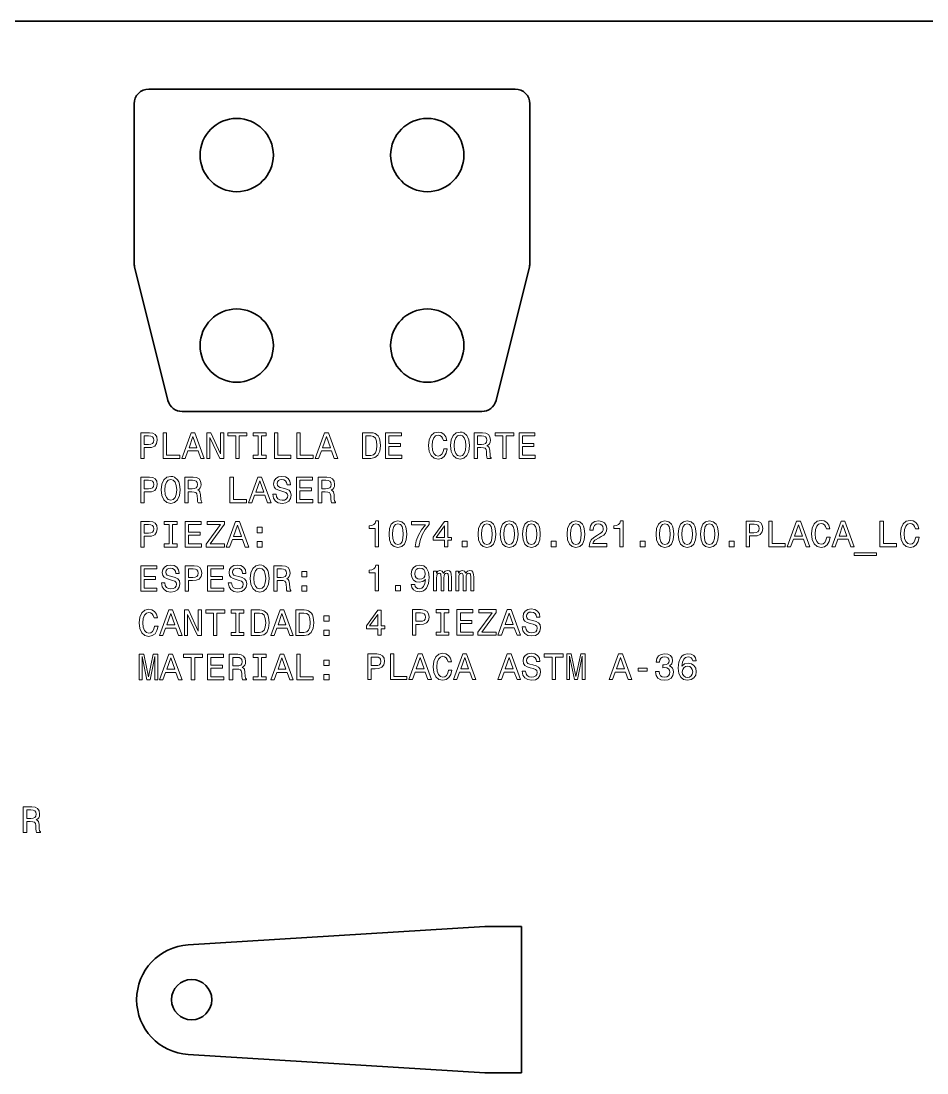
# Model space of a CAD drawing. Extents: x 15 to 1174, y 15 to 826.
# Drawn here: x 453.1 to 576.7, y 682.3 to 825.8 of the extents above; entities that cross this region are included whole.
import ezdxf

# ---------------------------------------------------------------- set-up
doc = ezdxf.new("R2010")
doc.units = 0

msp = doc.modelspace()

# ---------------------------------------------------------------- linework, layer by layer
at = {"color": 7, "lineweight": 35}
for p, q in [((1173.969971, 825.840027), (15, 825.840027)), ((520.557007, 816.5448), (470.557037, 816.5448)), ((468.557037, 814.5448), (468.557037, 792.791016)), ((522.557007, 792.791016), (522.557007, 814.5448)), ((468.61676, 792.305969), (473.178314, 774.059753)), ((522.497314, 792.305969), (517.935791, 774.059753)), ((475.118591, 772.5448), (515.995483, 772.5448)), ((516.402832, 702.266235), (475.937683, 699.75177)), ((521.402832, 702.266235), (516.402832, 702.266235)), ((521.402832, 702.266235), (521.402832, 682.266235)), ((516.402832, 682.266235), (475.937683, 684.780701)), ((521.402832, 682.266235), (516.402832, 682.266235))]:
    msp.add_line(p, q, dxfattribs=at)
at = {"color": 7, "lineweight": 13}
for points in [[(469.453888, 766.143372), (469.917877, 766.143372), (469.917877, 767.621033), (470.432281, 767.621033), (470.951721, 767.64624), (471.365265, 767.822754), (471.632568, 768.16571), (471.723328, 768.634705), (471.65274, 769.06842), (471.451019, 769.386169), (471.118164, 769.57782), (470.664276, 769.643372), (469.453888, 769.643372)], [(472.530273, 766.143372), (474.779541, 766.143372), (474.779541, 766.567017), (472.994232, 766.567017), (472.994232, 769.643372), (472.530273, 769.643372)], [(475.056915, 766.143372), (475.520905, 766.143372), (475.889038, 767.17218), (477.286011, 767.17218), (477.654175, 766.143372), (478.128235, 766.143372), (476.84726, 769.648438), (476.332855, 769.648438)], [(478.476227, 766.143372), (478.894806, 766.143372), (478.894806, 769.012939), (480.236298, 766.143372), (480.77594, 766.143372), (480.77594, 769.643372), (480.352295, 769.643372), (480.352295, 766.773804), (479.02594, 769.643372), (478.476227, 769.643372)], [(482.430115, 766.143372), (482.894104, 766.143372), (482.894104, 769.219727), (483.953186, 769.219727), (483.953186, 769.643372), (481.365997, 769.643372), (481.365997, 769.219727), (482.430115, 769.219727)], [(485.466125, 766.567017), (484.820618, 766.567017), (484.820618, 766.143372), (486.575653, 766.143372), (486.575653, 766.567017), (485.930115, 766.567017), (485.930115, 769.219727), (486.575653, 769.219727), (486.575653, 769.643372), (484.820618, 769.643372), (484.820618, 769.219727), (485.466125, 769.219727)], [(487.710388, 766.143372), (489.959656, 766.143372), (489.959656, 766.567017), (488.174347, 766.567017), (488.174347, 769.643372), (487.710388, 769.643372)], [(490.746399, 766.143372), (492.995667, 766.143372), (492.995667, 766.567017), (491.210388, 766.567017), (491.210388, 769.643372), (490.746399, 769.643372)], [(493.273071, 766.143372), (493.73703, 766.143372), (494.105194, 767.17218), (495.502167, 767.17218), (495.870331, 766.143372), (496.344391, 766.143372), (495.063416, 769.648438), (494.548981, 769.648438)], [(500.873199, 769.643372), (499.708221, 769.643372), (499.708221, 766.143372), (500.873199, 766.143372), (501.422913, 766.254333), (501.831421, 766.592224), (502.083557, 767.141907), (502.174347, 767.893372), (502.093658, 768.659912), (501.992798, 768.962524), (501.851593, 769.20459), (501.443085, 769.53241), (501.175781, 769.613098)], [(502.855194, 766.143372), (505.074219, 766.143372), (505.074219, 766.567017), (503.319153, 766.567017), (503.319153, 767.752136), (504.882568, 767.752136), (504.882568, 768.170776), (503.319153, 768.170776), (503.319153, 769.219727), (505.033875, 769.219727), (505.033875, 769.643372), (502.855194, 769.643372)], [(510.803314, 767.444519), (510.702454, 767.020874), (510.536011, 766.718323), (510.304016, 766.531677), (510.031708, 766.471191), (509.703888, 766.561951), (509.446686, 766.83429), (509.275208, 767.278076), (509.219727, 767.893372), (509.275208, 768.503601), (509.44165, 768.952454), (509.698853, 769.224792), (510.031708, 769.320618), (510.273773, 769.270203), (510.48053, 769.128967), (510.641937, 768.902039), (510.752869, 768.589355), (511.231995, 768.589355), (511.080688, 769.06842), (510.818451, 769.43158), (510.460388, 769.658508), (510.031708, 769.739197), (509.497131, 769.613098), (509.088623, 769.260071), (508.826355, 768.680115), (508.735596, 767.893372), (508.826355, 767.106628), (509.088623, 766.526672), (509.497131, 766.168579), (510.031708, 766.047546), (510.500732, 766.143372), (510.878967, 766.410645), (511.14624, 766.849426), (511.287476, 767.444519)], [(511.726227, 767.893372), (511.816986, 767.106628), (512.079224, 766.526672), (512.487732, 766.168579), (513.022339, 766.047546), (513.55188, 766.168579), (513.965393, 766.526672), (514.222595, 767.106628), (514.31842, 767.893372), (514.222595, 768.675049), (514.111694, 768.992798), (513.965393, 769.255066), (513.55188, 769.613098), (513.299683, 769.703918), (513.022339, 769.739197), (512.482727, 769.613098), (512.074219, 769.260071), (511.816986, 768.680115)], [(514.933716, 766.143372), (515.40271, 766.143372), (515.40271, 767.621033), (515.881836, 767.621033), (516.234863, 767.605896), (516.456787, 767.535278), (516.57782, 767.368896), (516.628235, 767.07135), (516.653442, 766.617432), (516.683716, 766.319885), (516.744263, 766.143372), (517.273743, 766.143372), (517.273743, 766.239197), (517.157776, 766.380432), (517.117432, 766.642639), (517.082153, 767.20752), (516.996399, 767.626099), (516.880371, 767.757202), (516.698853, 767.853027), (516.900574, 767.979126), (517.041809, 768.15564), (517.132568, 768.377502), (517.162842, 768.644836), (517.092224, 769.06842), (516.890503, 769.386169), (516.557617, 769.57782), (516.10376, 769.643372), (514.933716, 769.643372)], [(518.862366, 766.143372), (519.326355, 766.143372), (519.326355, 769.219727), (520.385437, 769.219727), (520.385437, 769.643372), (517.798279, 769.643372), (517.798279, 769.219727), (518.862366, 769.219727)], [(521.071289, 766.143372), (523.290344, 766.143372), (523.290344, 766.567017), (521.535278, 766.567017), (521.535278, 767.752136), (523.098694, 767.752136), (523.098694, 768.170776), (521.535278, 768.170776), (521.535278, 769.219727), (523.25, 769.219727), (523.25, 769.643372), (521.071289, 769.643372)], [(470.538177, 769.214722), (470.84079, 769.184448), (471.062683, 769.088623), (471.193817, 768.912109), (471.239197, 768.634705), (471.188751, 768.342224), (471.052582, 768.16571), (470.820618, 768.074951), (470.502869, 768.049683), (469.917877, 768.049683), (469.917877, 769.214722)], [(476.050446, 767.600891), (476.590057, 769.144104), (477.129669, 767.600891)], [(494.266571, 767.600891), (494.806183, 769.144104), (495.345825, 767.600891)], [(500.837891, 769.224792), (501.221191, 769.149109), (501.483429, 768.917175), (501.639771, 768.503601), (501.690186, 767.893372), (501.634735, 767.303284), (501.478394, 766.889771), (501.21109, 766.642639), (500.837891, 766.561951), (500.177246, 766.561951), (500.177246, 769.224792)], [(512.210388, 767.893372), (512.265869, 768.503601), (512.432251, 768.952454), (512.689453, 769.224792), (513.022339, 769.320618), (513.350159, 769.224792), (513.607361, 768.947388), (513.773743, 768.498535), (513.83429, 767.893372), (513.773743, 767.283142), (513.607361, 766.83429), (513.350159, 766.561951), (513.022339, 766.471191), (512.689453, 766.561951), (512.432251, 766.83429), (512.265869, 767.278076)], [(515.972595, 769.214722), (516.280273, 769.184448), (516.497131, 769.088623), (516.633301, 768.912109), (516.67865, 768.634705), (516.628235, 768.342224), (516.492065, 768.16571), (516.260071, 768.074951), (515.942383, 768.049683), (515.40271, 768.049683), (515.40271, 769.214722)], [(469.453888, 760.096558), (469.917877, 760.096558), (469.917877, 761.574219), (470.432281, 761.574219), (470.951721, 761.599426), (471.365265, 761.77594), (471.632568, 762.118896), (471.723328, 762.587891), (471.65274, 763.021606), (471.451019, 763.339355), (471.118164, 763.531006), (470.664276, 763.596558), (469.453888, 763.596558)], [(470.538177, 763.167908), (470.84079, 763.137634), (471.062683, 763.041809), (471.193817, 762.865295), (471.239197, 762.587891), (471.188751, 762.29541), (471.052582, 762.118896), (470.820618, 762.028137), (470.502869, 762.002869), (469.917877, 762.002869), (469.917877, 763.167908)], [(472.257935, 761.846558), (472.348694, 761.059814), (472.610962, 760.479858), (473.01944, 760.121765), (473.554047, 760.000732), (474.083588, 760.121765), (474.497131, 760.479858), (474.754333, 761.059814), (474.850159, 761.846558), (474.754333, 762.628235), (474.643372, 762.945984), (474.497131, 763.208252), (474.083588, 763.566284), (473.831421, 763.657104), (473.554047, 763.692383), (473.014404, 763.566284), (472.605896, 763.213257), (472.348694, 762.633301)], [(472.742065, 761.846558), (472.797546, 762.456787), (472.963989, 762.90564), (473.221191, 763.177979), (473.554047, 763.273804), (473.881836, 763.177979), (474.139038, 762.900574), (474.305481, 762.451721), (474.365997, 761.846558), (474.305481, 761.236328), (474.139038, 760.787476), (473.881836, 760.515137), (473.554047, 760.424377), (473.221191, 760.515137), (472.963989, 760.787476), (472.797546, 761.231262)], [(475.465424, 760.096558), (475.934448, 760.096558), (475.934448, 761.574219), (476.413544, 761.574219), (476.766571, 761.559082), (476.988464, 761.488464), (477.109497, 761.322083), (477.159943, 761.024536), (477.18515, 760.570618), (477.215424, 760.273071), (477.27594, 760.096558), (477.805481, 760.096558), (477.805481, 760.192383), (477.689484, 760.333618), (477.649139, 760.595825), (477.613831, 761.160706), (477.528107, 761.579285), (477.412109, 761.710388), (477.23056, 761.806213), (477.432281, 761.932312), (477.573486, 762.108826), (477.664276, 762.330688), (477.694519, 762.598022), (477.623932, 763.021606), (477.42218, 763.339355), (477.089325, 763.531006), (476.635437, 763.596558), (475.465424, 763.596558)], [(476.504333, 763.167908), (476.811951, 763.137634), (477.028809, 763.041809), (477.164978, 762.865295), (477.210388, 762.587891), (477.159943, 762.29541), (477.023773, 762.118896), (476.791779, 762.028137), (476.47406, 762.002869), (475.934448, 762.002869), (475.934448, 763.167908)], [(481.638336, 760.096558), (483.887604, 760.096558), (483.887604, 760.520203), (482.102295, 760.520203), (482.102295, 763.596558), (481.638336, 763.596558)], [(484.164978, 760.096558), (484.628967, 760.096558), (484.997131, 761.125366), (486.394104, 761.125366), (486.762238, 760.096558), (487.236298, 760.096558), (485.955322, 763.601624), (485.440918, 763.601624)], [(485.158508, 761.554077), (485.69812, 763.09729), (486.237762, 761.554077)], [(487.937317, 761.251465), (487.478394, 761.251465), (487.579254, 760.716858), (487.831421, 760.323486), (488.219727, 760.086487), (488.744232, 760.000732), (489.263702, 760.081421), (489.652008, 760.303345), (489.899139, 760.651306), (489.989929, 761.110229), (489.914276, 761.523804), (489.702454, 761.791077), (489.359497, 761.96759), (488.900574, 762.098694), (488.507202, 762.194519), (488.25, 762.305481), (488.10376, 762.466858), (488.05835, 762.719055), (488.10376, 762.945984), (488.234863, 763.117432), (488.436584, 763.233459), (488.713989, 763.273804), (488.996399, 763.223389), (489.218292, 763.087219), (489.364563, 762.860229), (489.43515, 762.552612), (489.894104, 762.552612), (489.894104, 762.562683), (489.813416, 763.036743), (489.576355, 763.389771), (489.203186, 763.611694), (488.698853, 763.687317), (488.244965, 763.611694), (487.891937, 763.399902), (487.664978, 763.072083), (487.58429, 762.648438), (487.649841, 762.270203), (487.841492, 762.013), (488.144104, 761.841492), (488.557648, 761.710388), (488.966125, 761.594421), (489.273773, 761.483459), (489.460388, 761.322083), (489.52594, 761.059814), (489.465424, 760.792542), (489.309082, 760.59082), (489.072052, 760.464722), (488.764404, 760.424377), (488.421478, 760.479858), (488.15921, 760.641235), (487.992798, 760.903503)], [(490.71109, 760.096558), (492.930115, 760.096558), (492.930115, 760.520203), (491.175079, 760.520203), (491.175079, 761.705322), (492.738464, 761.705322), (492.738464, 762.123962), (491.175079, 762.123962), (491.175079, 763.172913), (492.889771, 763.172913), (492.889771, 763.596558), (490.71109, 763.596558)], [(493.681549, 760.096558), (494.150574, 760.096558), (494.150574, 761.574219), (494.6297, 761.574219), (494.982697, 761.559082), (495.20462, 761.488464), (495.325653, 761.322083), (495.376068, 761.024536), (495.401306, 760.570618), (495.431549, 760.273071), (495.492065, 760.096558), (496.021606, 760.096558), (496.021606, 760.192383), (495.905609, 760.333618), (495.865265, 760.595825), (495.829956, 761.160706), (495.744232, 761.579285), (495.628235, 761.710388), (495.446686, 761.806213), (495.648407, 761.932312), (495.789612, 762.108826), (495.880402, 762.330688), (495.910675, 762.598022), (495.840057, 763.021606), (495.638336, 763.339355), (495.305481, 763.531006), (494.851593, 763.596558), (493.681549, 763.596558)], [(494.720459, 763.167908), (495.028107, 763.137634), (495.244965, 763.041809), (495.381134, 762.865295), (495.426514, 762.587891), (495.376068, 762.29541), (495.239929, 762.118896), (495.007935, 762.028137), (494.690216, 762.002869), (494.150574, 762.002869), (494.150574, 763.167908)], [(469.453888, 754.049683), (469.917877, 754.049683), (469.917877, 755.527344), (470.432281, 755.527344), (470.951721, 755.552551), (471.365265, 755.729065), (471.632568, 756.072021), (471.723328, 756.541016), (471.65274, 756.974731), (471.451019, 757.29248), (471.118164, 757.484131), (470.664276, 757.549683), (469.453888, 757.549683)], [(470.538177, 757.121033), (470.84079, 757.090759), (471.062683, 756.994934), (471.193817, 756.81842), (471.239197, 756.541016), (471.188751, 756.248535), (471.052582, 756.072021), (470.820618, 755.981262), (470.502869, 755.955994), (469.917877, 755.955994), (469.917877, 757.121033)], [(473.322052, 754.473328), (472.676514, 754.473328), (472.676514, 754.049683), (474.431549, 754.049683), (474.431549, 754.473328), (473.786011, 754.473328), (473.786011, 757.126038), (474.431549, 757.126038), (474.431549, 757.549683), (472.676514, 757.549683), (472.676514, 757.126038), (473.322052, 757.126038)], [(475.530975, 754.049683), (477.75, 754.049683), (477.75, 754.473328), (475.994965, 754.473328), (475.994965, 755.658447), (477.55835, 755.658447), (477.55835, 756.077087), (475.994965, 756.077087), (475.994965, 757.126038), (477.709656, 757.126038), (477.709656, 757.549683), (475.530975, 757.549683)], [(478.370331, 754.049683), (480.881836, 754.049683), (480.881836, 754.473328), (478.925079, 754.473328), (480.881836, 757.151245), (480.881836, 757.549683), (478.50647, 757.549683), (478.50647, 757.126038), (480.357361, 757.126038), (478.370331, 754.453125)], [(481.128967, 754.049683), (481.592926, 754.049683), (481.96109, 755.078491), (483.358063, 755.078491), (483.726227, 754.049683), (484.200287, 754.049683), (482.919312, 757.554749), (482.404907, 757.554749)], [(482.122467, 755.507202), (482.662109, 757.050415), (483.201721, 755.507202)], [(485.350159, 756.00647), (486.046112, 756.00647), (486.046112, 756.757874), (485.350159, 756.757874)], [(501.427246, 754.096558), (501.886169, 754.096558), (501.886169, 757.621765), (501.543213, 757.621765), (501.452454, 757.314148), (501.270905, 757.107361), (500.99353, 756.986328), (500.610229, 756.945984), (500.610229, 756.587891), (501.427246, 756.587891)], [(503.338623, 755.806213), (503.414276, 755.014404), (503.651306, 754.449585), (504.029541, 754.106628), (504.554047, 753.995667), (505.073486, 754.106628), (505.451721, 754.449585), (505.683716, 755.014404), (505.764404, 755.806213), (505.683716, 756.592957), (505.587891, 756.90564), (505.451721, 757.162842), (505.073486, 757.505798), (504.554047, 757.621765), (504.029541, 757.505798), (503.651306, 757.157776), (503.414276, 756.592957)], [(503.822754, 755.806213), (503.863098, 756.416443), (503.989197, 756.855225), (504.216125, 757.112427), (504.554047, 757.203186), (504.886902, 757.112427), (505.113831, 756.855225), (505.239929, 756.416443), (505.280273, 755.806213), (505.239929, 755.190918), (505.113831, 754.752197), (504.886902, 754.494995), (504.554047, 754.409241), (504.216125, 754.494995), (503.989197, 754.752197), (503.863098, 755.190918)], [(506.889038, 754.096558), (507.398407, 754.096558), (507.56485, 754.928711), (507.857361, 755.705322), (508.270905, 756.426514), (508.810516, 757.102295), (508.810516, 757.520935), (506.409943, 757.520935), (506.409943, 757.061951), (508.326355, 757.061951), (507.771606, 756.381165), (507.353027, 755.670044), (507.060516, 754.913574)], [(510.903473, 754.096558), (511.357361, 754.096558), (511.357361, 754.963989), (511.856628, 754.963989), (511.856628, 755.367432), (511.357361, 755.367432), (511.357361, 757.520935), (510.898407, 757.520935), (509.365265, 755.407776), (509.365265, 754.963989), (510.903473, 754.963989)], [(509.78891, 755.367432), (510.903473, 756.935913), (510.903473, 755.367432)], [(515.482727, 755.806213), (515.55835, 755.014404), (515.79541, 754.449585), (516.173645, 754.106628), (516.69812, 753.995667), (517.21759, 754.106628), (517.595825, 754.449585), (517.82782, 755.014404), (517.908508, 755.806213), (517.82782, 756.592957), (517.731995, 756.90564), (517.595825, 757.162842), (517.21759, 757.505798), (516.69812, 757.621765), (516.173645, 757.505798), (515.79541, 757.157776), (515.55835, 756.592957)], [(515.966858, 755.806213), (516.007202, 756.416443), (516.133301, 756.855225), (516.360229, 757.112427), (516.69812, 757.203186), (517.031006, 757.112427), (517.257935, 756.855225), (517.384033, 756.416443), (517.424377, 755.806213), (517.384033, 755.190918), (517.257935, 754.752197), (517.031006, 754.494995), (516.69812, 754.409241), (516.360229, 754.494995), (516.133301, 754.752197), (516.007202, 755.190918)], [(518.518738, 755.806213), (518.59436, 755.014404), (518.831421, 754.449585), (519.209656, 754.106628), (519.734131, 753.995667), (520.253601, 754.106628), (520.631836, 754.449585), (520.863831, 755.014404), (520.944519, 755.806213), (520.863831, 756.592957), (520.768005, 756.90564), (520.631836, 757.162842), (520.253601, 757.505798), (519.734131, 757.621765), (519.209656, 757.505798), (518.831421, 757.157776), (518.59436, 756.592957)], [(519.002869, 755.806213), (519.043213, 756.416443), (519.169312, 756.855225), (519.39624, 757.112427), (519.734131, 757.203186), (520.067017, 757.112427), (520.293945, 756.855225), (520.420044, 756.416443), (520.460388, 755.806213), (520.420044, 755.190918), (520.293945, 754.752197), (520.067017, 754.494995), (519.734131, 754.409241), (519.39624, 754.494995), (519.169312, 754.752197), (519.043213, 755.190918)], [(521.554749, 755.806213), (521.630432, 755.014404), (521.867432, 754.449585), (522.245667, 754.106628), (522.770203, 753.995667), (523.289612, 754.106628), (523.667847, 754.449585), (523.899841, 755.014404), (523.98053, 755.806213), (523.899841, 756.592957), (523.804016, 756.90564), (523.667847, 757.162842), (523.289612, 757.505798), (522.770203, 757.621765), (522.245667, 757.505798), (521.867432, 757.157776), (521.630432, 756.592957)], [(522.038879, 755.806213), (522.079224, 756.416443), (522.205322, 756.855225), (522.432251, 757.112427), (522.770203, 757.203186), (523.103027, 757.112427), (523.329956, 756.855225), (523.456055, 756.416443), (523.496399, 755.806213), (523.456055, 755.190918), (523.329956, 754.752197), (523.103027, 754.494995), (522.770203, 754.409241), (522.432251, 754.494995), (522.205322, 754.752197), (522.079224, 755.190918)], [(527.626831, 755.806213), (527.702454, 755.014404), (527.939453, 754.449585), (528.317749, 754.106628), (528.842224, 753.995667), (529.361694, 754.106628), (529.739929, 754.449585), (529.971924, 755.014404), (530.052612, 755.806213), (529.971924, 756.592957), (529.876099, 756.90564), (529.739929, 757.162842), (529.361694, 757.505798), (528.842224, 757.621765), (528.317749, 757.505798), (527.939453, 757.157776), (527.702454, 756.592957)], [(528.110962, 755.806213), (528.151306, 756.416443), (528.277405, 756.855225), (528.504333, 757.112427), (528.842224, 757.203186), (529.175049, 757.112427), (529.402039, 756.855225), (529.528076, 756.416443), (529.56842, 755.806213), (529.528076, 755.190918), (529.402039, 754.752197), (529.175049, 754.494995), (528.842224, 754.409241), (528.504333, 754.494995), (528.277405, 754.752197), (528.151306, 755.190918)], [(530.647705, 754.096558), (533.053345, 754.096558), (533.053345, 754.530273), (531.152039, 754.530273), (531.257935, 754.767334), (531.439453, 754.963989), (531.999268, 755.322083), (532.296814, 755.473389), (532.6297, 755.690247), (532.866699, 755.942383), (533.002869, 756.239929), (533.053345, 756.57782), (532.96759, 757.001465), (532.73053, 757.33429), (532.367432, 757.546143), (531.898438, 757.621765), (531.414246, 757.536011), (531.046082, 757.299011), (530.809082, 756.920776), (530.728394, 756.421509), (530.728394, 756.350891), (531.187317, 756.350891), (531.187317, 756.391235), (531.232727, 756.734192), (531.368896, 756.986328), (531.585754, 757.147705), (531.873169, 757.203186), (532.16571, 757.152771), (532.382568, 757.026672), (532.523804, 756.830017), (532.574219, 756.582886), (532.538879, 756.350891), (532.443054, 756.154175), (532.281677, 755.982727), (532.059814, 755.831421), (531.762268, 755.670044), (531.268005, 755.357361), (530.920044, 755.024536), (530.713257, 754.621033), (530.647705, 754.111694)], [(534.823486, 754.096558), (535.28241, 754.096558), (535.28241, 757.621765), (534.939453, 757.621765), (534.848694, 757.314148), (534.667114, 757.107361), (534.389771, 756.986328), (534.00647, 756.945984), (534.00647, 756.587891), (534.823486, 756.587891)], [(539.770874, 755.806213), (539.846558, 755.014404), (540.083557, 754.449585), (540.461792, 754.106628), (540.986328, 753.995667), (541.505737, 754.106628), (541.884033, 754.449585), (542.115967, 755.014404), (542.196655, 755.806213), (542.115967, 756.592957), (542.020142, 756.90564), (541.884033, 757.162842), (541.505737, 757.505798), (540.986328, 757.621765), (540.461792, 757.505798), (540.083557, 757.157776), (539.846558, 756.592957)], [(540.255066, 755.806213), (540.29541, 756.416443), (540.421448, 756.855225), (540.648438, 757.112427), (540.986328, 757.203186), (541.319153, 757.112427), (541.546082, 756.855225), (541.67218, 756.416443), (541.712524, 755.806213), (541.67218, 755.190918), (541.546082, 754.752197), (541.319153, 754.494995), (540.986328, 754.409241), (540.648438, 754.494995), (540.421448, 754.752197), (540.29541, 755.190918)], [(542.806885, 755.806213), (542.882568, 755.014404), (543.119568, 754.449585), (543.497803, 754.106628), (544.022339, 753.995667), (544.541809, 754.106628), (544.920044, 754.449585), (545.152039, 755.014404), (545.232727, 755.806213), (545.152039, 756.592957), (545.056213, 756.90564), (544.920044, 757.162842), (544.541809, 757.505798), (544.022339, 757.621765), (543.497803, 757.505798), (543.119568, 757.157776), (542.882568, 756.592957)], [(543.291077, 755.806213), (543.331421, 756.416443), (543.45752, 756.855225), (543.684448, 757.112427), (544.022339, 757.203186), (544.355164, 757.112427), (544.582153, 756.855225), (544.708191, 756.416443), (544.748535, 755.806213), (544.708191, 755.190918), (544.582153, 754.752197), (544.355164, 754.494995), (544.022339, 754.409241), (543.684448, 754.494995), (543.45752, 754.752197), (543.331421, 755.190918)], [(545.842957, 755.806213), (545.918579, 755.014404), (546.15564, 754.449585), (546.533875, 754.106628), (547.05835, 753.995667), (547.57782, 754.106628), (547.956055, 754.449585), (548.188049, 755.014404), (548.268738, 755.806213), (548.188049, 756.592957), (548.092224, 756.90564), (547.956055, 757.162842), (547.57782, 757.505798), (547.05835, 757.621765), (546.533875, 757.505798), (546.15564, 757.157776), (545.918579, 756.592957)], [(546.327087, 755.806213), (546.367432, 756.416443), (546.49353, 756.855225), (546.720459, 757.112427), (547.05835, 757.203186), (547.391235, 757.112427), (547.618164, 756.855225), (547.744263, 756.416443), (547.784546, 755.806213), (547.744263, 755.190918), (547.618164, 754.752197), (547.391235, 754.494995), (547.05835, 754.409241), (546.720459, 754.494995), (546.49353, 754.752197), (546.367432, 755.190918)], [(552.066284, 754.096558), (552.530273, 754.096558), (552.530273, 755.574219), (553.044678, 755.574219), (553.564087, 755.599426), (553.977661, 755.77594), (554.244934, 756.118896), (554.335754, 756.587891), (554.265137, 757.021606), (554.063416, 757.339355), (553.73053, 757.531006), (553.276672, 757.596558), (552.066284, 757.596558)], [(553.150574, 757.167908), (553.453186, 757.137634), (553.675049, 757.041809), (553.806213, 756.865295), (553.851562, 756.587891), (553.801147, 756.29541), (553.664978, 756.118896), (553.432983, 756.028137), (553.115234, 756.002869), (552.530273, 756.002869), (552.530273, 757.167908)], [(555.142639, 754.096558), (557.391907, 754.096558), (557.391907, 754.520203), (555.606628, 754.520203), (555.606628, 757.596558), (555.142639, 757.596558)], [(557.669312, 754.096558), (558.133301, 754.096558), (558.501404, 755.125366), (559.898438, 755.125366), (560.266541, 754.096558), (560.740601, 754.096558), (559.459656, 757.601624), (558.945251, 757.601624)], [(558.662842, 755.554077), (559.202454, 757.09729), (559.742065, 755.554077)], [(563.055481, 755.397705), (562.95459, 754.97406), (562.788147, 754.671509), (562.556213, 754.484863), (562.283875, 754.424377), (561.956055, 754.515137), (561.698853, 754.787476), (561.527344, 755.231262), (561.471924, 755.846558), (561.527344, 756.456787), (561.693787, 756.90564), (561.950989, 757.177979), (562.283875, 757.273804), (562.52594, 757.223389), (562.732727, 757.082153), (562.894104, 756.855225), (563.005005, 756.542542), (563.484131, 756.542542), (563.332825, 757.021606), (563.070618, 757.384766), (562.712524, 757.611694), (562.283875, 757.692383), (561.749268, 757.566284), (561.340759, 757.213257), (561.078491, 756.633301), (560.987732, 755.846558), (561.078491, 755.059814), (561.340759, 754.479858), (561.749268, 754.121765), (562.283875, 754.000732), (562.752869, 754.096558), (563.131104, 754.363831), (563.398438, 754.802612), (563.539612, 755.397705)], [(563.741333, 754.096558), (564.205322, 754.096558), (564.573486, 755.125366), (565.970459, 755.125366), (566.338623, 754.096558), (566.812683, 754.096558), (565.531677, 757.601624), (565.017273, 757.601624)], [(564.734863, 755.554077), (565.274475, 757.09729), (565.814087, 755.554077)], [(570.322754, 754.096558), (572.572021, 754.096558), (572.572021, 754.520203), (570.786743, 754.520203), (570.786743, 757.596558), (570.322754, 757.596558)], [(575.199585, 755.397705), (575.098694, 754.97406), (574.932251, 754.671509), (574.700256, 754.484863), (574.427979, 754.424377), (574.100159, 754.515137), (573.842957, 754.787476), (573.671448, 755.231262), (573.615967, 755.846558), (573.671448, 756.456787), (573.837891, 756.90564), (574.095093, 757.177979), (574.427979, 757.273804), (574.670044, 757.223389), (574.87677, 757.082153), (575.038208, 756.855225), (575.149109, 756.542542), (575.628235, 756.542542), (575.476929, 757.021606), (575.214722, 757.384766), (574.856628, 757.611694), (574.427979, 757.692383), (573.893372, 757.566284), (573.484863, 757.213257), (573.222595, 756.633301), (573.131836, 755.846558), (573.222595, 755.059814), (573.484863, 754.479858), (573.893372, 754.121765), (574.427979, 754.000732), (574.896973, 754.096558), (575.275208, 754.363831), (575.54248, 754.802612), (575.683716, 755.397705)], [(485.350159, 754.049683), (486.046112, 754.049683), (486.046112, 754.801147), (485.350159, 754.801147)], [(513.314148, 754.096558), (514.010071, 754.096558), (514.010071, 754.848022), (513.314148, 754.848022)], [(525.458191, 754.096558), (526.154175, 754.096558), (526.154175, 754.848022), (525.458191, 754.848022)], [(537.602295, 754.096558), (538.298279, 754.096558), (538.298279, 754.848022), (537.602295, 754.848022)], [(549.746399, 754.096558), (550.442383, 754.096558), (550.442383, 754.848022), (549.746399, 754.848022)], [(566.79248, 753.259399), (566.79248, 752.906372), (569.828491, 752.906372), (569.828491, 753.259399)], [(469.458923, 748.002869), (471.677948, 748.002869), (471.677948, 748.426514), (469.922913, 748.426514), (469.922913, 749.611633), (471.486298, 749.611633), (471.486298, 750.030273), (469.922913, 750.030273), (469.922913, 751.079224), (471.637604, 751.079224), (471.637604, 751.502869), (469.458923, 751.502869)], [(472.757202, 749.157776), (472.298279, 749.157776), (472.399139, 748.623169), (472.651306, 748.229797), (473.039612, 747.992798), (473.564117, 747.907043), (474.083588, 747.987732), (474.471893, 748.209656), (474.719025, 748.557617), (474.809784, 749.016541), (474.734161, 749.430115), (474.522339, 749.697388), (474.179382, 749.873901), (473.720459, 750.005005), (473.327087, 750.10083), (473.069885, 750.211792), (472.923645, 750.373169), (472.878235, 750.625366), (472.923645, 750.852295), (473.054749, 751.023743), (473.25647, 751.139771), (473.533875, 751.180115), (473.816284, 751.1297), (474.038177, 750.99353), (474.184448, 750.766541), (474.255035, 750.458923), (474.713989, 750.458923), (474.713989, 750.468994), (474.633301, 750.943054), (474.39624, 751.296082), (474.023041, 751.518005), (473.518738, 751.593628), (473.06485, 751.518005), (472.711823, 751.306152), (472.484863, 750.978394), (472.404175, 750.554749), (472.469727, 750.176514), (472.661377, 749.919312), (472.963989, 749.747803), (473.377533, 749.616699), (473.786011, 749.500732), (474.093658, 749.389771), (474.280273, 749.228394), (474.345825, 748.966125), (474.285309, 748.698853), (474.128967, 748.497131), (473.891937, 748.371033), (473.58429, 748.330688), (473.241364, 748.386169), (472.979095, 748.547546), (472.812683, 748.809814)], [(475.52594, 748.002869), (475.989929, 748.002869), (475.989929, 749.48053), (476.504333, 749.48053), (477.023773, 749.505737), (477.437317, 749.682251), (477.70462, 750.025208), (477.79538, 750.494202), (477.724792, 750.927917), (477.523041, 751.245667), (477.190216, 751.437317), (476.736298, 751.502869), (475.52594, 751.502869)], [(476.610229, 751.074219), (476.912811, 751.043945), (477.134735, 750.94812), (477.265839, 750.771606), (477.311249, 750.494202), (477.260803, 750.201721), (477.124634, 750.025208), (476.892639, 749.934448), (476.574921, 749.90918), (475.989929, 749.90918), (475.989929, 751.074219)], [(478.567017, 748.002869), (480.786011, 748.002869), (480.786011, 748.426514), (479.030975, 748.426514), (479.030975, 749.611633), (480.594391, 749.611633), (480.594391, 750.030273), (479.030975, 750.030273), (479.030975, 751.079224), (480.745667, 751.079224), (480.745667, 751.502869), (478.567017, 751.502869)], [(481.865265, 749.157776), (481.406342, 749.157776), (481.507202, 748.623169), (481.759369, 748.229797), (482.147705, 747.992798), (482.67218, 747.907043), (483.19165, 747.987732), (483.579956, 748.209656), (483.827087, 748.557617), (483.917877, 749.016541), (483.842224, 749.430115), (483.630402, 749.697388), (483.287476, 749.873901), (482.828522, 750.005005), (482.43515, 750.10083), (482.177948, 750.211792), (482.031708, 750.373169), (481.986298, 750.625366), (482.031708, 750.852295), (482.162811, 751.023743), (482.364563, 751.139771), (482.641937, 751.180115), (482.924347, 751.1297), (483.14624, 750.99353), (483.292511, 750.766541), (483.363098, 750.458923), (483.822052, 750.458923), (483.822052, 750.468994), (483.741364, 750.943054), (483.504333, 751.296082), (483.131134, 751.518005), (482.626801, 751.593628), (482.172913, 751.518005), (481.819885, 751.306152), (481.592926, 750.978394), (481.512238, 750.554749), (481.57782, 750.176514), (481.76944, 749.919312), (482.072052, 749.747803), (482.485596, 749.616699), (482.894104, 749.500732), (483.201721, 749.389771), (483.388336, 749.228394), (483.453888, 748.966125), (483.393372, 748.698853), (483.23703, 748.497131), (483, 748.371033), (482.692352, 748.330688), (482.349426, 748.386169), (482.087189, 748.547546), (481.920746, 748.809814)], [(484.402008, 749.752869), (484.492798, 748.966125), (484.755035, 748.386169), (485.163544, 748.028076), (485.69812, 747.907043), (486.227661, 748.028076), (486.641205, 748.386169), (486.898407, 748.966125), (486.994232, 749.752869), (486.898407, 750.534546), (486.787476, 750.852295), (486.641205, 751.114563), (486.227661, 751.472595), (485.975494, 751.563416), (485.69812, 751.598694), (485.158508, 751.472595), (484.75, 751.119568), (484.492798, 750.539612)], [(484.886169, 749.752869), (484.94165, 750.363098), (485.108063, 750.811951), (485.365265, 751.08429), (485.69812, 751.180115), (486.02594, 751.08429), (486.283142, 750.806885), (486.449554, 750.358032), (486.510071, 749.752869), (486.449554, 749.142639), (486.283142, 748.693787), (486.02594, 748.421448), (485.69812, 748.330688), (485.365265, 748.421448), (485.108063, 748.693787), (484.94165, 749.137573)], [(487.609497, 748.002869), (488.078522, 748.002869), (488.078522, 749.48053), (488.557648, 749.48053), (488.910675, 749.465393), (489.132568, 749.394775), (489.253601, 749.228394), (489.304047, 748.930847), (489.329254, 748.476929), (489.359497, 748.179382), (489.420044, 748.002869), (489.949554, 748.002869), (489.949554, 748.098694), (489.833588, 748.239929), (489.793213, 748.502136), (489.757935, 749.067017), (489.67218, 749.485596), (489.556183, 749.616699), (489.374634, 749.712524), (489.576355, 749.838623), (489.71759, 750.015137), (489.80835, 750.237), (489.838623, 750.504333), (489.768005, 750.927917), (489.566284, 751.245667), (489.233429, 751.437317), (488.779541, 751.502869), (487.609497, 751.502869)], [(488.648407, 751.074219), (488.956055, 751.043945), (489.172913, 750.94812), (489.309082, 750.771606), (489.354462, 750.494202), (489.304047, 750.201721), (489.167877, 750.025208), (488.935883, 749.934448), (488.618164, 749.90918), (488.078522, 749.90918), (488.078522, 751.074219)], [(501.427246, 748.049683), (501.886169, 748.049683), (501.886169, 751.57489), (501.543213, 751.57489), (501.452454, 751.267273), (501.270905, 751.060486), (500.99353, 750.939453), (500.610229, 750.899109), (500.610229, 750.541016), (501.427246, 750.541016)], [(506.379669, 748.917114), (506.455322, 748.518677), (506.67218, 748.21106), (507.015137, 748.019409), (507.469025, 747.948792), (507.766571, 747.984131), (508.033875, 748.07489), (508.260803, 748.231262), (508.452454, 748.453125), (508.60376, 748.73053), (508.714691, 749.073486), (508.780273, 749.466858), (508.805481, 749.920715), (508.719727, 750.631836), (508.472626, 751.151245), (508.079254, 751.463928), (507.539612, 751.57489), (507.04538, 751.484131), (506.67218, 751.242065), (506.430115, 750.868835), (506.349426, 750.399841), (506.430115, 749.915649), (506.667145, 749.547546), (507.020172, 749.315552), (507.469025, 749.239868), (507.943085, 749.335693), (508.301147, 749.628235), (508.220459, 749.06842), (508.059082, 748.669983), (507.811951, 748.432983), (507.47406, 748.3573), (507.211823, 748.392639), (507.020172, 748.503601), (506.894104, 748.680115), (506.843658, 748.917114)], [(506.838623, 750.404846), (506.889038, 750.717529), (507.030273, 750.964661), (507.252167, 751.121033), (507.539612, 751.176514), (507.837189, 751.121033), (508.064117, 750.964661), (508.205322, 750.722595), (508.260803, 750.409912), (508.205322, 750.092163), (508.064117, 749.855164), (507.832123, 749.708923), (507.524506, 749.658447), (507.247131, 749.708923), (507.030273, 749.855164), (506.889038, 750.087158)], [(491.42218, 749.959656), (492.118164, 749.959656), (492.118164, 750.71106), (491.42218, 750.71106)], [(509.405609, 748.049683), (509.814117, 748.049683), (509.814117, 749.860229), (509.839325, 750.132507), (509.914978, 750.329224), (510.030975, 750.44519), (510.182281, 750.490601), (510.303314, 750.450256), (510.384003, 750.349365), (510.424347, 750.177917), (510.439484, 749.950989), (510.439484, 748.049683), (510.822754, 748.049683), (510.822754, 749.860229), (510.847992, 750.127502), (510.923645, 750.324158), (511.044678, 750.44519), (511.195953, 750.490601), (511.317017, 750.450256), (511.397705, 750.349365), (511.44812, 749.950989), (511.44812, 748.049683), (511.856628, 748.049683), (511.856628, 749.920715), (511.831421, 750.309021), (511.750732, 750.606628), (511.589325, 750.788147), (511.327087, 750.853699), (511.01944, 750.752869), (510.78241, 750.460327), (510.595825, 750.747803), (510.283142, 750.853699), (509.995667, 750.752869), (509.798981, 750.470459), (509.798981, 750.757874), (509.405609, 750.757874)], [(512.44165, 748.049683), (512.850159, 748.049683), (512.850159, 749.860229), (512.875366, 750.132507), (512.950989, 750.329224), (513.067017, 750.44519), (513.218323, 750.490601), (513.339355, 750.450256), (513.420044, 750.349365), (513.460388, 750.177917), (513.475525, 749.950989), (513.475525, 748.049683), (513.858765, 748.049683), (513.858765, 749.860229), (513.884033, 750.127502), (513.959656, 750.324158), (514.080688, 750.44519), (514.231995, 750.490601), (514.353027, 750.450256), (514.433716, 750.349365), (514.484131, 749.950989), (514.484131, 748.049683), (514.892639, 748.049683), (514.892639, 749.920715), (514.867432, 750.309021), (514.786743, 750.606628), (514.625366, 750.788147), (514.363098, 750.853699), (514.055481, 750.752869), (513.81842, 750.460327), (513.631836, 750.747803), (513.319153, 750.853699), (513.031677, 750.752869), (512.835022, 750.470459), (512.835022, 750.757874), (512.44165, 750.757874)], [(491.42218, 748.002869), (492.118164, 748.002869), (492.118164, 748.754333), (491.42218, 748.754333)], [(504.206055, 748.049683), (504.902008, 748.049683), (504.902008, 748.801147), (504.206055, 748.801147)], [(471.335022, 743.257202), (471.234161, 742.833557), (471.067719, 742.531006), (470.835724, 742.34436), (470.563416, 742.283875), (470.235596, 742.374634), (469.978394, 742.646973), (469.806915, 743.090759), (469.751434, 743.706055), (469.806915, 744.316284), (469.973358, 744.765137), (470.23056, 745.037476), (470.563416, 745.133301), (470.805481, 745.082886), (471.012238, 744.94165), (471.173645, 744.714722), (471.284576, 744.402039), (471.763702, 744.402039), (471.612396, 744.881104), (471.350159, 745.244263), (470.992065, 745.471191), (470.563416, 745.55188), (470.028809, 745.425781), (469.620331, 745.072754), (469.358063, 744.492798), (469.267303, 743.706055), (469.358063, 742.919312), (469.620331, 742.339355), (470.028809, 741.981262), (470.563416, 741.860229), (471.03241, 741.956055), (471.410675, 742.223328), (471.677948, 742.662109), (471.819153, 743.257202)], [(472.020905, 741.956055), (472.484863, 741.956055), (472.853027, 742.984863), (474.25, 742.984863), (474.618164, 741.956055), (475.092224, 741.956055), (473.811249, 745.461121), (473.296844, 745.461121)], [(475.440216, 741.956055), (475.858795, 741.956055), (475.858795, 744.825623), (477.200287, 741.956055), (477.739929, 741.956055), (477.739929, 745.456055), (477.316284, 745.456055), (477.316284, 742.586487), (475.989929, 745.456055), (475.440216, 745.456055)], [(479.394104, 741.956055), (479.858063, 741.956055), (479.858063, 745.03241), (480.917145, 745.03241), (480.917145, 745.456055), (478.329956, 745.456055), (478.329956, 745.03241), (479.394104, 745.03241)], [(482.430115, 742.3797), (481.784576, 742.3797), (481.784576, 741.956055), (483.539612, 741.956055), (483.539612, 742.3797), (482.894104, 742.3797), (482.894104, 745.03241), (483.539612, 745.03241), (483.539612, 745.456055), (481.784576, 745.456055), (481.784576, 745.03241), (482.430115, 745.03241)], [(485.693085, 745.456055), (484.528107, 745.456055), (484.528107, 741.956055), (485.693085, 741.956055), (486.242798, 742.067017), (486.651306, 742.404907), (486.903442, 742.95459), (486.994232, 743.706055), (486.913544, 744.472595), (486.812683, 744.775208), (486.671478, 745.017273), (486.26297, 745.345093), (485.995667, 745.425781)], [(487.201019, 741.956055), (487.664978, 741.956055), (488.033142, 742.984863), (489.430115, 742.984863), (489.798279, 741.956055), (490.272339, 741.956055), (488.991364, 745.461121), (488.476959, 745.461121)], [(491.765137, 745.456055), (490.600159, 745.456055), (490.600159, 741.956055), (491.765137, 741.956055), (492.31485, 742.067017), (492.723358, 742.404907), (492.975494, 742.95459), (493.066284, 743.706055), (492.985596, 744.472595), (492.884735, 744.775208), (492.74353, 745.017273), (492.335022, 745.345093), (492.067719, 745.425781)], [(501.79538, 742.002869), (502.249268, 742.002869), (502.249268, 742.8703), (502.748566, 742.8703), (502.748566, 743.273743), (502.249268, 743.273743), (502.249268, 745.427246), (501.790344, 745.427246), (500.257202, 743.314087), (500.257202, 742.8703), (501.79538, 742.8703)], [(506.52594, 742.002869), (506.989929, 742.002869), (506.989929, 743.48053), (507.504333, 743.48053), (508.023773, 743.505737), (508.437317, 743.682251), (508.70462, 744.025208), (508.79538, 744.494202), (508.724792, 744.927917), (508.523041, 745.245667), (508.190216, 745.437317), (507.736298, 745.502869), (506.52594, 745.502869)], [(510.394104, 742.426514), (509.748566, 742.426514), (509.748566, 742.002869), (511.503601, 742.002869), (511.503601, 742.426514), (510.858063, 742.426514), (510.858063, 745.079224), (511.503601, 745.079224), (511.503601, 745.502869), (509.748566, 745.502869), (509.748566, 745.079224), (510.394104, 745.079224)], [(512.603027, 742.002869), (514.822021, 742.002869), (514.822021, 742.426514), (513.067017, 742.426514), (513.067017, 743.611633), (514.630432, 743.611633), (514.630432, 744.030273), (513.067017, 744.030273), (513.067017, 745.079224), (514.781677, 745.079224), (514.781677, 745.502869), (512.603027, 745.502869)], [(515.442383, 742.002869), (517.953918, 742.002869), (517.953918, 742.426514), (515.997131, 742.426514), (517.953918, 745.104431), (517.953918, 745.502869), (515.578552, 745.502869), (515.578552, 745.079224), (517.429382, 745.079224), (515.442383, 742.406311)], [(518.200989, 742.002869), (518.664978, 742.002869), (519.033142, 743.031677), (520.430115, 743.031677), (520.798279, 742.002869), (521.272339, 742.002869), (519.991333, 745.507935), (519.476929, 745.507935)], [(521.973328, 743.157776), (521.514404, 743.157776), (521.615295, 742.623169), (521.867432, 742.229797), (522.255737, 741.992798), (522.780273, 741.907043), (523.299683, 741.987732), (523.688049, 742.209656), (523.935181, 742.557617), (524.02594, 743.016541), (523.950317, 743.430115), (523.738464, 743.697388), (523.395508, 743.873901), (522.936584, 744.005005), (522.543213, 744.10083), (522.286011, 744.211792), (522.139771, 744.373169), (522.09436, 744.625366), (522.139771, 744.852295), (522.270874, 745.023743), (522.472595, 745.139771), (522.75, 745.180115), (523.03241, 745.1297), (523.254333, 744.99353), (523.400574, 744.766541), (523.471191, 744.458923), (523.930115, 744.458923), (523.930115, 744.468994), (523.849426, 744.943054), (523.612366, 745.296082), (523.239197, 745.518005), (522.734863, 745.593628), (522.281006, 745.518005), (521.927979, 745.306152), (521.700989, 744.978394), (521.6203, 744.554749), (521.685852, 744.176514), (521.877502, 743.919312), (522.180115, 743.747803), (522.593689, 743.616699), (523.002136, 743.500732), (523.309814, 743.389771), (523.496399, 743.228394), (523.561951, 742.966125), (523.501465, 742.698853), (523.345093, 742.497131), (523.108093, 742.371033), (522.800415, 742.330688), (522.45752, 742.386169), (522.195251, 742.547546), (522.028809, 742.809814)], [(473.014404, 743.413574), (473.554047, 744.956787), (474.093658, 743.413574)], [(485.657776, 745.037476), (486.041077, 744.961792), (486.303314, 744.729858), (486.459656, 744.316284), (486.510071, 743.706055), (486.45462, 743.115967), (486.298279, 742.702454), (486.030975, 742.455322), (485.657776, 742.374634), (484.997131, 742.374634), (484.997131, 745.037476)], [(488.194519, 743.413574), (488.734161, 744.956787), (489.273773, 743.413574)], [(491.729828, 745.037476), (492.113098, 744.961792), (492.375366, 744.729858), (492.531708, 744.316284), (492.582123, 743.706055), (492.526672, 743.115967), (492.370331, 742.702454), (492.103027, 742.455322), (491.729828, 742.374634), (491.069153, 742.374634), (491.069153, 745.037476)], [(494.458221, 743.912842), (495.154175, 743.912842), (495.154175, 744.664246), (494.458221, 744.664246)], [(500.680847, 743.273743), (501.79538, 744.842224), (501.79538, 743.273743)], [(507.610229, 745.074219), (507.912811, 745.043945), (508.134735, 744.94812), (508.265839, 744.771606), (508.311249, 744.494202), (508.260803, 744.201721), (508.124634, 744.025208), (507.892639, 743.934448), (507.574921, 743.90918), (506.989929, 743.90918), (506.989929, 745.074219)], [(519.194519, 743.460388), (519.734131, 745.003601), (520.273804, 743.460388)], [(494.458221, 741.956055), (495.154175, 741.956055), (495.154175, 742.70752), (494.458221, 742.70752)], [(469.257202, 735.909241), (469.645538, 735.909241), (469.645538, 739.086487), (470.301147, 735.909241), (470.734863, 735.909241), (471.385437, 739.086487), (471.385437, 735.909241), (471.778809, 735.909241), (471.778809, 739.409241), (471.163544, 739.409241), (470.518005, 736.322815), (469.877533, 739.409241), (469.257202, 739.409241)], [(472.020905, 735.909241), (472.484863, 735.909241), (472.853027, 736.938049), (474.25, 736.938049), (474.618164, 735.909241), (475.092224, 735.909241), (473.811249, 739.414307), (473.296844, 739.414307)], [(476.358063, 735.909241), (476.822052, 735.909241), (476.822052, 738.985596), (477.881134, 738.985596), (477.881134, 739.409241), (475.293945, 739.409241), (475.293945, 738.985596), (476.358063, 738.985596)], [(478.567017, 735.909241), (480.786011, 735.909241), (480.786011, 736.332886), (479.030975, 736.332886), (479.030975, 737.518005), (480.594391, 737.518005), (480.594391, 737.936646), (479.030975, 737.936646), (479.030975, 738.985596), (480.745667, 738.985596), (480.745667, 739.409241), (478.567017, 739.409241)], [(481.537476, 735.909241), (482.00647, 735.909241), (482.00647, 737.386902), (482.485596, 737.386902), (482.838623, 737.371765), (483.060516, 737.301147), (483.181549, 737.134766), (483.231995, 736.837219), (483.257202, 736.383301), (483.287476, 736.085754), (483.347992, 735.909241), (483.877533, 735.909241), (483.877533, 736.005066), (483.761536, 736.146301), (483.721191, 736.408508), (483.685883, 736.973389), (483.600159, 737.391968), (483.484161, 737.523071), (483.302582, 737.618896), (483.504333, 737.744995), (483.645538, 737.921509), (483.736298, 738.143372), (483.766571, 738.410706), (483.695953, 738.83429), (483.494232, 739.152039), (483.161377, 739.343689), (482.707489, 739.409241), (481.537476, 739.409241)], [(485.466125, 736.332886), (484.820618, 736.332886), (484.820618, 735.909241), (486.575653, 735.909241), (486.575653, 736.332886), (485.930115, 736.332886), (485.930115, 738.985596), (486.575653, 738.985596), (486.575653, 739.409241), (484.820618, 739.409241), (484.820618, 738.985596), (485.466125, 738.985596)], [(487.201019, 735.909241), (487.664978, 735.909241), (488.033142, 736.938049), (489.430115, 736.938049), (489.798279, 735.909241), (490.272339, 735.909241), (488.991364, 739.414307), (488.476959, 739.414307)], [(490.746399, 735.909241), (492.995667, 735.909241), (492.995667, 736.332886), (491.210388, 736.332886), (491.210388, 739.409241), (490.746399, 739.409241)], [(500.453888, 735.956055), (500.917877, 735.956055), (500.917877, 737.433716), (501.432281, 737.433716), (501.951721, 737.458923), (502.365265, 737.635437), (502.632568, 737.978394), (502.723328, 738.447388), (502.65274, 738.881104), (502.451019, 739.198853), (502.118164, 739.390503), (501.664276, 739.456055), (500.453888, 739.456055)], [(503.530273, 735.956055), (505.779541, 735.956055), (505.779541, 736.3797), (503.994232, 736.3797), (503.994232, 739.456055), (503.530273, 739.456055)], [(506.056915, 735.956055), (506.520905, 735.956055), (506.889038, 736.984863), (508.286011, 736.984863), (508.654175, 735.956055), (509.128235, 735.956055), (507.84726, 739.461121), (507.332855, 739.461121)], [(511.443085, 737.257202), (511.342224, 736.833557), (511.175781, 736.531006), (510.943817, 736.34436), (510.671478, 736.283875), (510.343658, 736.374634), (510.086456, 736.646973), (509.914978, 737.090759), (509.859497, 737.706055), (509.914978, 738.316284), (510.081421, 738.765137), (510.338623, 739.037476), (510.671478, 739.133301), (510.913544, 739.082886), (511.120331, 738.94165), (511.281708, 738.714722), (511.392639, 738.402039), (511.871765, 738.402039), (511.720459, 738.881104), (511.458221, 739.244263), (511.100159, 739.471191), (510.671478, 739.55188), (510.136902, 739.425781), (509.728394, 739.072754), (509.466125, 738.492798), (509.375366, 737.706055), (509.466125, 736.919312), (509.728394, 736.339355), (510.136902, 735.981262), (510.671478, 735.860229), (511.140503, 735.956055), (511.518738, 736.223328), (511.786011, 736.662109), (511.927246, 737.257202)], [(512.128967, 735.956055), (512.592957, 735.956055), (512.961121, 736.984863), (514.358093, 736.984863), (514.726196, 735.956055), (515.200317, 735.956055), (513.919312, 739.461121), (513.404907, 739.461121)], [(518.200989, 735.956055), (518.664978, 735.956055), (519.033142, 736.984863), (520.430115, 736.984863), (520.798279, 735.956055), (521.272339, 735.956055), (519.991333, 739.461121), (519.476929, 739.461121)], [(521.973328, 737.110962), (521.514404, 737.110962), (521.615295, 736.576355), (521.867432, 736.182983), (522.255737, 735.945984), (522.780273, 735.860229), (523.299683, 735.940918), (523.688049, 736.162842), (523.935181, 736.510803), (524.02594, 736.969727), (523.950317, 737.383301), (523.738464, 737.650574), (523.395508, 737.827087), (522.936584, 737.958191), (522.543213, 738.054016), (522.286011, 738.164978), (522.139771, 738.326355), (522.09436, 738.578552), (522.139771, 738.805481), (522.270874, 738.976929), (522.472595, 739.092957), (522.75, 739.133301), (523.03241, 739.082886), (523.254333, 738.946716), (523.400574, 738.719727), (523.471191, 738.412109), (523.930115, 738.412109), (523.930115, 738.42218), (523.849426, 738.89624), (523.612366, 739.249268), (523.239197, 739.471191), (522.734863, 739.546814), (522.281006, 739.471191), (521.927979, 739.259399), (521.700989, 738.93158), (521.6203, 738.507935), (521.685852, 738.1297), (521.877502, 737.872498), (522.180115, 737.700989), (522.593689, 737.569885), (523.002136, 737.453918), (523.309814, 737.342957), (523.496399, 737.18158), (523.561951, 736.919312), (523.501465, 736.652039), (523.345093, 736.450317), (523.108093, 736.324219), (522.800415, 736.283875), (522.45752, 736.339355), (522.195251, 736.500732), (522.028809, 736.763)], [(525.574219, 735.956055), (526.038208, 735.956055), (526.038208, 739.03241), (527.09729, 739.03241), (527.09729, 739.456055), (524.510071, 739.456055), (524.510071, 739.03241), (525.574219, 739.03241)], [(527.581421, 735.956055), (527.969727, 735.956055), (527.969727, 739.133301), (528.625366, 735.956055), (529.059082, 735.956055), (529.709656, 739.133301), (529.709656, 735.956055), (530.103027, 735.956055), (530.103027, 739.456055), (529.487732, 739.456055), (528.842224, 736.369629), (528.201721, 739.456055), (527.581421, 739.456055)], [(533.381104, 735.956055), (533.845093, 735.956055), (534.213257, 736.984863), (535.610229, 736.984863), (535.978394, 735.956055), (536.452454, 735.956055), (535.171448, 739.461121), (534.657043, 739.461121)], [(539.715393, 737.055481), (539.715393, 737.020203), (539.796082, 736.536011), (540.033142, 736.172913), (540.406311, 735.940918), (540.900574, 735.855164), (541.425049, 735.940918), (541.81842, 736.162842), (542.070618, 736.515869), (542.161377, 736.969727), (542.121033, 737.267273), (542.010071, 737.509338), (541.828552, 737.695984), (541.586426, 737.832153), (541.914246, 738.104492), (542.030273, 738.538208), (541.95459, 738.93158), (541.737732, 739.229126), (541.384705, 739.41571), (540.900574, 739.481262), (540.446655, 739.400574), (540.098694, 739.17865), (539.871765, 738.825623), (539.796082, 738.356628), (539.796082, 738.32135), (540.244934, 738.32135), (540.285278, 738.644104), (540.416443, 738.876099), (540.628235, 739.017273), (540.925781, 739.067749), (541.188049, 739.027405), (541.3797, 738.921448), (541.495667, 738.75), (541.541077, 738.518005), (541.495667, 738.270874), (541.374634, 738.104492), (541.162842, 738.003601), (540.875366, 737.973328), (540.67865, 737.978394), (540.67865, 737.579956), (540.925781, 737.590088), (541.24353, 737.544678), (541.48053, 737.423645), (541.621765, 737.226929), (541.67218, 736.969727), (541.616699, 736.677246), (541.470459, 736.460388), (541.238464, 736.324219), (540.930847, 736.278809), (540.613098, 736.329224), (540.381104, 736.48053), (540.234863, 736.722595), (540.179382, 737.055481)], [(545.232727, 738.513), (545.136902, 738.921448), (544.914978, 739.22406), (544.572021, 739.41571), (544.128235, 739.481262), (543.830688, 739.445984), (543.573486, 739.350159), (543.346558, 739.193787), (543.154907, 738.971924), (543.003601, 738.694519), (542.892639, 738.356628), (542.822021, 737.958191), (542.80188, 737.509338), (542.882568, 736.793213), (543.1297, 736.273804), (543.528076, 735.961121), (544.072754, 735.855164), (544.561951, 735.945984), (544.935181, 736.182983), (545.177246, 736.556213), (545.262939, 737.030273), (545.177246, 737.509338), (544.945251, 737.877502), (544.587158, 738.109497), (544.143372, 738.190186), (543.664246, 738.089355), (543.306213, 737.80188), (543.381836, 738.356628), (543.543213, 738.755066), (543.790344, 738.992065), (544.133301, 739.072754), (544.385437, 739.03241), (544.577087, 738.926514), (544.703186, 738.75), (544.768738, 738.513)], [(473.014404, 737.36676), (473.554047, 738.909973), (474.093658, 737.36676)], [(482.576355, 738.980591), (482.884003, 738.950317), (483.100861, 738.854492), (483.23703, 738.677979), (483.28241, 738.400574), (483.231995, 738.108093), (483.095825, 737.93158), (482.863831, 737.84082), (482.546112, 737.815552), (482.00647, 737.815552), (482.00647, 738.980591)], [(488.194519, 737.36676), (488.734161, 738.909973), (489.273773, 737.36676)], [(494.458221, 737.866028), (495.154175, 737.866028), (495.154175, 738.617432), (494.458221, 738.617432)], [(501.538177, 739.027405), (501.84079, 738.997131), (502.062683, 738.901306), (502.193817, 738.724792), (502.239197, 738.447388), (502.188751, 738.154907), (502.052582, 737.978394), (501.820618, 737.887634), (501.502869, 737.862366), (500.917877, 737.862366), (500.917877, 739.027405)], [(507.050446, 737.413574), (507.590057, 738.956787), (508.129669, 737.413574)], [(513.122498, 737.413574), (513.662109, 738.956787), (514.201721, 737.413574)], [(519.194519, 737.413574), (519.734131, 738.956787), (520.273804, 737.413574)], [(534.374634, 737.413574), (534.914246, 738.956787), (535.453857, 737.413574)], [(494.458221, 735.909241), (495.154175, 735.909241), (495.154175, 736.660706), (494.458221, 736.660706)], [(537.340027, 737.110962), (538.560547, 737.110962), (538.560547, 737.509338), (537.340027, 737.509338)], [(544.773743, 737.025208), (544.718323, 736.70752), (544.577087, 736.465393), (544.350159, 736.304016), (544.067749, 736.253601), (543.770142, 736.304016), (543.543213, 736.460388), (543.396973, 736.702454), (543.351562, 737.020203), (543.402039, 737.332886), (543.543213, 737.569885), (543.775208, 737.721191), (544.087891, 737.776672), (544.360229, 737.721191), (544.577087, 737.574951), (544.718323, 737.337891)], [(453.438049, 715.096558), (453.907074, 715.096558), (453.907074, 716.574219), (454.386169, 716.574219), (454.739197, 716.559082), (454.961121, 716.488464), (455.082153, 716.322083), (455.132568, 716.024536), (455.157776, 715.570618), (455.188049, 715.273071), (455.248566, 715.096558), (455.778107, 715.096558), (455.778107, 715.192383), (455.662109, 715.333618), (455.621765, 715.595825), (455.586456, 716.160706), (455.500732, 716.579285), (455.384735, 716.710388), (455.203186, 716.806213), (455.404907, 716.932312), (455.546112, 717.108826), (455.636902, 717.330688), (455.667175, 717.598022), (455.596558, 718.021606), (455.394836, 718.339355), (455.061951, 718.531006), (454.608093, 718.596558), (453.438049, 718.596558)], [(454.476959, 718.167908), (454.784607, 718.137634), (455.001465, 718.041809), (455.137634, 717.865295), (455.183014, 717.587891), (455.132568, 717.29541), (454.996399, 717.118896), (454.764404, 717.028137), (454.446686, 717.002869), (453.907074, 717.002869), (453.907074, 718.167908)]]:
    msp.add_lwpolyline(points, close=True, dxfattribs=at)
at = {"color": 7, "lineweight": 35}
for centre, radius in [((482.557037, 807.5448), 5), ((508.557037, 807.5448), 5), ((482.557037, 781.5448), 5), ((508.557037, 781.5448), 5), ((476.402832, 692.266235), 2.75)]:
    msp.add_circle(centre, radius, dxfattribs=at)
for centre, radius, start, end in [((470.557037, 814.5448), 2, 90.000003, 180.000005), ((520.557007, 814.5448), 2, 0, 90.000003), ((470.557037, 792.791016), 2, 180.000005, 194.036239), ((520.557007, 792.791016), 2, 345.963756, 360), ((475.118591, 774.5448), 2, 194.036239, 269.999997), ((515.995483, 774.5448), 2, 269.999997, 345.963756), ((476.402832, 692.266235), 7.5, 93.555697, 266.444303)]:
    msp.add_arc(centre, radius, start, end, dxfattribs=at)

doc.saveas('drawing.dxf')
